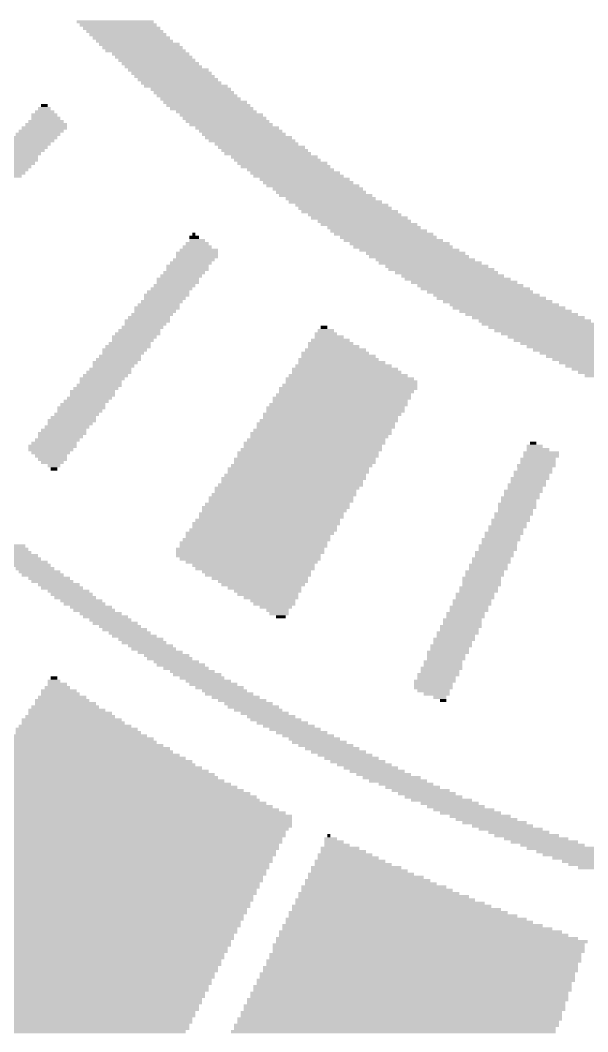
# Model space of a CAD drawing. Extents: x -51 to 50, y -27 to 29.
# Drawn here: x 26.37 to 30.11, y -10.6 to -3.95 of the extents above; entities that cross this region are included whole.
import ezdxf

# ---------------------------------------------------------------- set-up
doc = ezdxf.new("R2010")
doc.units = 0
doc.layers.add('201', color=6, linetype='CONTINUOUS')

# ---------------------------------------------------------------- blocks, each defined once
blk = doc.blocks.new('RECT')
blk.add_solid([(-0.5, -0.5), (0.5, -0.5), (-0.5, 0.5), (0.5, 0.5)])

msp = doc.modelspace()

# ---------------------------------------------------------------- block references
at = {"layer": '201', "rotation": 180}
for p, xscale, yscale in [((26.9977, -3.9582), 0.508, 0.0211), ((27.018, -3.9793), 0.508, 0.0211), ((27.0408, -4.0005), 0.508, 0.0213), ((27.0612, -4.0217), 0.508, 0.0211), ((27.0815, -4.0428), 0.508, 0.0211), ((27.1043, -4.064), 0.508, 0.0213), ((27.1247, -4.0852), 0.508, 0.0211), ((27.1564, -4.1063), 0.5309, 0.0211), ((27.178, -4.1275), 0.5283, 0.0213), ((27.1983, -4.1487), 0.5283, 0.0211), ((27.2313, -4.1698), 0.508, 0.0211), ((27.2517, -4.191), 0.508, 0.0213), ((27.272, -4.2122), 0.508, 0.0211), ((27.2948, -4.2333), 0.508, 0.0211), ((27.3152, -4.2545), 0.508, 0.0213), ((27.3469, -4.2757), 0.5309, 0.0211), ((27.3685, -4.2968), 0.5283, 0.0211), ((27.3888, -4.318), 0.5283, 0.0213), ((27.4104, -4.3392), 0.5309, 0.0211), ((27.432, -4.3603), 0.5283, 0.0211), ((27.4638, -4.3815), 0.5512, 0.0213), ((27.4955, -4.4027), 0.5283, 0.0211), ((27.5158, -4.4238), 0.5283, 0.0211), ((27.5374, -4.445), 0.5309, 0.0213), ((27.559, -4.4662), 0.5283, 0.0211), ((26.5316, -4.5297), 0.0838, 0.0211), ((26.5316, -4.5085), 0.0432, 0.0213), ((27.5907, -4.4873), 0.5512, 0.0211), ((27.6111, -4.5085), 0.5512, 0.0213), ((27.6327, -4.5297), 0.5486, 0.0211), ((26.5417, -4.5932), 0.1905, 0.0211), ((26.5316, -4.572), 0.1702, 0.0213), ((26.5328, -4.5508), 0.127, 0.0211), ((27.6644, -4.5508), 0.5309, 0.0211), ((27.6962, -4.572), 0.5486, 0.0213), ((27.7178, -4.5932), 0.5512, 0.0211), ((26.5316, -4.6567), 0.2972, 0.0211), ((26.543, -4.6355), 0.2743, 0.0213), ((26.543, -4.6143), 0.2337, 0.0211), ((27.7381, -4.6143), 0.5512, 0.0211), ((27.7597, -4.6355), 0.5486, 0.0213), ((27.8016, -4.6567), 0.5512, 0.0211), ((26.4681, -4.7202), 0.2972, 0.0211), ((26.4897, -4.699), 0.2946, 0.0213), ((26.5113, -4.6778), 0.2972, 0.0211), ((27.8232, -4.6778), 0.5486, 0.0211), ((27.8448, -4.699), 0.5512, 0.0213), ((27.8752, -4.7202), 0.5715, 0.0211), ((26.4046, -4.7837), 0.2972, 0.0211), ((26.4262, -4.7625), 0.2946, 0.0213), ((26.4478, -4.7413), 0.2972, 0.0211), ((27.8981, -4.7413), 0.5715, 0.0211), ((27.9286, -4.7625), 0.5512, 0.0213), ((27.9616, -4.7837), 0.5715, 0.0211), ((26.3309, -4.8683), 0.3175, 0.0211), ((26.3411, -4.8472), 0.2972, 0.0211), ((26.3627, -4.826), 0.2946, 0.0213), ((26.3843, -4.8048), 0.2972, 0.0211), ((27.9819, -4.8048), 0.5715, 0.0211), ((28.0022, -4.826), 0.5715, 0.0213), ((28.0454, -4.8472), 0.5715, 0.0211), ((28.0657, -4.8683), 0.5715, 0.0211), ((26.2674, -4.9318), 0.3175, 0.0211), ((26.2877, -4.9107), 0.3175, 0.0211), ((26.3106, -4.8895), 0.3175, 0.0213), ((28.0988, -4.8895), 0.5918, 0.0213), ((28.1191, -4.9107), 0.5918, 0.0211), ((28.1521, -4.9318), 0.5715, 0.0211), ((26.2242, -4.9742), 0.3175, 0.0211), ((26.2471, -4.953), 0.3175, 0.0213), ((28.1826, -4.953), 0.5918, 0.0213), ((28.2042, -4.9742), 0.5944, 0.0211), ((28.2461, -4.9953), 0.5918, 0.0211), ((28.2677, -5.0165), 0.5944, 0.0213), ((28.2994, -5.0377), 0.6121, 0.0211), ((28.3312, -5.0588), 0.5944, 0.0211), ((28.3528, -5.08), 0.5918, 0.0213), ((28.3845, -5.1012), 0.6147, 0.0211), ((28.4163, -5.1223), 0.5918, 0.0211), ((28.448, -5.1435), 0.6147, 0.0213), ((28.4899, -5.1647), 0.6121, 0.0211), ((28.5115, -5.1858), 0.6147, 0.0211), ((28.542, -5.207), 0.635, 0.0213), ((28.575, -5.2282), 0.6147, 0.0211), ((28.6055, -5.2493), 0.635, 0.0211), ((28.6385, -5.2705), 0.6147, 0.0213), ((28.669, -5.2917), 0.635, 0.0211), ((28.702, -5.3128), 0.6147, 0.0211), ((28.7325, -5.334), 0.635, 0.0213), ((27.5171, -5.3763), 0.0635, 0.0211), ((27.5374, -5.3975), 0.1041, 0.0213), ((27.5158, -5.3552), 0.0203, 0.0211), ((28.7655, -5.3552), 0.6553, 0.0211), ((28.796, -5.3763), 0.635, 0.0211), ((28.829, -5.3975), 0.6553, 0.0213), ((27.5488, -5.461), 0.254, 0.0213), ((27.5374, -5.4398), 0.1905, 0.0211), ((27.5374, -5.4187), 0.1499, 0.0211), ((28.8709, -5.4187), 0.6579, 0.0211), ((28.8925, -5.4398), 0.6553, 0.0211), ((28.9344, -5.461), 0.6579, 0.0213), ((27.5158, -5.5245), 0.2743, 0.0213), ((27.5374, -5.4822), 0.2769, 0.0211), ((27.5374, -5.5033), 0.2769, 0.0211), ((28.9763, -5.4822), 0.6553, 0.0211), ((28.9979, -5.5033), 0.6579, 0.0211), ((29.0398, -5.5245), 0.6553, 0.0213), ((27.4739, -5.5668), 0.2769, 0.0211), ((27.4739, -5.588), 0.2769, 0.0213), ((27.4955, -5.5457), 0.2743, 0.0211), ((29.0716, -5.5457), 0.6782, 0.0211), ((29.1148, -5.5668), 0.6782, 0.0211), ((29.1452, -5.588), 0.6985, 0.0213), ((27.4104, -5.6515), 0.2769, 0.0213), ((27.432, -5.6303), 0.2743, 0.0211), ((27.4523, -5.6092), 0.2743, 0.0211), ((29.1783, -5.6092), 0.6782, 0.0211), ((29.2202, -5.6303), 0.6756, 0.0211), ((29.2519, -5.6515), 0.6985, 0.0213), ((27.3685, -5.715), 0.2743, 0.0213), ((27.3888, -5.6938), 0.2743, 0.0211), ((27.4104, -5.6727), 0.2769, 0.0211), ((29.2951, -5.6727), 0.6985, 0.0211), ((29.3357, -5.6938), 0.6985, 0.0211), ((29.3688, -5.715), 0.7188, 0.0213), ((27.305, -5.7997), 0.2743, 0.0211), ((27.3368, -5.7573), 0.2972, 0.0211), ((27.3253, -5.7785), 0.2743, 0.0213), ((27.3469, -5.7362), 0.2769, 0.0211), ((29.3992, -5.7362), 0.6985, 0.0211), ((29.4424, -5.7573), 0.6985, 0.0211), ((29.4742, -5.7785), 0.7214, 0.0213), ((29.5161, -5.7997), 0.7188, 0.0211), ((27.2733, -5.842), 0.2972, 0.0213), ((27.2618, -5.8632), 0.2743, 0.0211), ((27.2834, -5.8208), 0.2769, 0.0211), ((29.5593, -5.8208), 0.7188, 0.0211), ((29.591, -5.842), 0.7417, 0.0213), ((29.6329, -5.8632), 0.7391, 0.0211), ((27.2097, -5.9267), 0.2972, 0.0211), ((27.2199, -5.9055), 0.2769, 0.0213), ((27.2415, -5.8843), 0.2743, 0.0211), ((29.6748, -5.8843), 0.7417, 0.0211), ((29.718, -5.9055), 0.7417, 0.0213), ((29.7599, -5.9267), 0.7391, 0.0211), ((27.1564, -5.9902), 0.2769, 0.0211), ((27.178, -5.969), 0.2743, 0.0213), ((27.1983, -5.9478), 0.2743, 0.0211), ((28.3845, -5.9902), 0.1067, 0.0211), ((28.3731, -5.969), 0.0432, 0.0213), ((29.8018, -5.9478), 0.7823, 0.0211), ((29.845, -5.969), 0.7823, 0.0213), ((29.8869, -5.9902), 0.7849, 0.0211), ((27.1247, -6.0325), 0.2946, 0.0213), ((27.1145, -6.0537), 0.2743, 0.0211), ((27.1463, -6.0113), 0.2972, 0.0211), ((28.415, -6.0537), 0.254, 0.0211), ((28.3845, -6.0113), 0.1473, 0.0211), ((28.4061, -6.0325), 0.1905, 0.0213), ((29.9288, -6.0113), 0.7823, 0.0211), ((29.972, -6.0325), 0.7823, 0.0213), ((30.0241, -6.0537), 0.8052, 0.0211), ((27.0612, -6.1172), 0.2946, 0.0211), ((27.0828, -6.096), 0.2972, 0.0213), ((27.0929, -6.0748), 0.2769, 0.0211), ((28.448, -6.1172), 0.4013, 0.0211), ((28.4163, -6.0748), 0.2972, 0.0211), ((28.4366, -6.096), 0.3378, 0.0213), ((30.0673, -6.0748), 0.8052, 0.0211), ((30.1092, -6.096), 0.8026, 0.0213), ((30.1511, -6.1172), 0.8052, 0.0211), ((27.0192, -6.1807), 0.2972, 0.0211), ((27.0294, -6.1595), 0.2769, 0.0213), ((27.051, -6.1383), 0.2743, 0.0211), ((28.4683, -6.1807), 0.5283, 0.0211), ((28.4467, -6.1383), 0.4445, 0.0211), ((28.4683, -6.1595), 0.4877, 0.0213), ((30.2044, -6.1383), 0.8255, 0.0211), ((30.2476, -6.1595), 0.8255, 0.0213), ((30.2997, -6.1807), 0.8484, 0.0211), ((26.9558, -6.2653), 0.2972, 0.0211), ((26.9659, -6.2442), 0.2769, 0.0211), ((26.9977, -6.2018), 0.2946, 0.0211), ((26.9875, -6.223), 0.2743, 0.0213), ((28.5102, -6.2442), 0.6985, 0.0211), ((28.5217, -6.2653), 0.7214, 0.0211), ((28.5013, -6.223), 0.635, 0.0213), ((28.4899, -6.2018), 0.5715, 0.0211), ((30.3416, -6.2018), 0.8458, 0.0211), ((30.3848, -6.223), 0.8458, 0.0213), ((30.4368, -6.2442), 0.8687, 0.0211), ((30.4902, -6.2653), 0.889, 0.0211), ((26.9126, -6.3077), 0.2972, 0.0211), ((26.9024, -6.3288), 0.2769, 0.0211), ((26.9342, -6.2865), 0.2946, 0.0213), ((28.5534, -6.3288), 0.8661, 0.0211), ((28.5433, -6.3077), 0.8458, 0.0211), ((28.5318, -6.2865), 0.7823, 0.0213), ((30.5333, -6.2865), 0.889, 0.0213), ((26.8491, -6.3923), 0.2972, 0.0211), ((26.8707, -6.3712), 0.2946, 0.0211), ((26.8923, -6.35), 0.2972, 0.0213), ((28.5318, -6.3712), 0.9093, 0.0211), ((28.5217, -6.3923), 0.889, 0.0211), ((28.542, -6.35), 0.889, 0.0213), ((26.8072, -6.4558), 0.2946, 0.0211), ((26.8288, -6.4347), 0.2972, 0.0211), ((26.8491, -6.4135), 0.2972, 0.0213), ((28.4899, -6.4347), 0.9119, 0.0211), ((28.4785, -6.4558), 0.889, 0.0211), ((28.5013, -6.4135), 0.889, 0.0213), ((26.7754, -6.4982), 0.3175, 0.0211), ((26.7653, -6.5193), 0.2972, 0.0211), ((26.7856, -6.477), 0.2972, 0.0213), ((28.448, -6.4982), 0.9093, 0.0211), ((28.448, -6.5193), 0.9093, 0.0211), ((28.4683, -6.477), 0.9093, 0.0213), ((26.7119, -6.5828), 0.3175, 0.0211), ((26.7221, -6.5617), 0.2972, 0.0211), ((26.7437, -6.5405), 0.2946, 0.0213), ((28.4048, -6.5828), 0.9093, 0.0211), ((28.4264, -6.5405), 0.9119, 0.0213), ((28.415, -6.5617), 0.889, 0.0211), ((26.6586, -6.6463), 0.2972, 0.0211), ((26.6802, -6.6252), 0.2946, 0.0211), ((26.7018, -6.604), 0.2972, 0.0213), ((28.3629, -6.6463), 0.9119, 0.0211), ((28.3845, -6.604), 0.9093, 0.0213), ((28.3845, -6.6252), 0.9093, 0.0211), ((26.5951, -6.731), 0.2972, 0.0213), ((26.6167, -6.7098), 0.2946, 0.0211), ((26.6484, -6.6675), 0.3175, 0.0213), ((26.6383, -6.6887), 0.2972, 0.0211), ((28.3096, -6.731), 0.9322, 0.0213), ((28.321, -6.7098), 0.9093, 0.0211), ((28.3413, -6.6887), 0.9093, 0.0211), ((28.3528, -6.6675), 0.9322, 0.0213), ((29.7498, -6.731), 0.0432, 0.0213), ((26.5849, -6.7522), 0.3175, 0.0211), ((26.5748, -6.7733), 0.2972, 0.0211), ((26.5735, -6.7945), 0.254, 0.0213), ((28.2677, -6.7945), 0.9296, 0.0213), ((28.2893, -6.7733), 0.9322, 0.0211), ((28.2994, -6.7522), 0.9119, 0.0211), ((29.8018, -6.7945), 0.2337, 0.0213), ((29.7599, -6.7522), 0.1041, 0.0211), ((29.7815, -6.7733), 0.1473, 0.0211), ((26.5748, -6.8157), 0.2108, 0.0211), ((26.5849, -6.8368), 0.1905, 0.0211), ((26.5849, -6.858), 0.1499, 0.0213), ((28.2461, -6.8368), 0.9322, 0.0211), ((28.2461, -6.858), 0.9322, 0.0213), ((28.2677, -6.8157), 0.9296, 0.0211), ((29.7815, -6.8368), 0.2337, 0.0211), ((29.7815, -6.858), 0.2337, 0.0213), ((29.8018, -6.8157), 0.2337, 0.0211), ((26.5951, -6.8792), 0.0838, 0.0211), ((26.5951, -6.9003), 0.0432, 0.0211), ((28.2042, -6.9003), 0.9296, 0.0211), ((28.2042, -6.9215), 0.9296, 0.0213), ((28.2258, -6.8792), 0.9322, 0.0211), ((29.7485, -6.9215), 0.254, 0.0213), ((29.7713, -6.8792), 0.254, 0.0211), ((29.7599, -6.9003), 0.2311, 0.0211), ((28.1724, -6.9638), 0.9525, 0.0211), ((28.1623, -6.985), 0.9322, 0.0213), ((28.1826, -6.9427), 0.9322, 0.0211), ((29.7282, -6.9638), 0.254, 0.0211), ((29.718, -6.985), 0.2337, 0.0213), ((29.7383, -6.9427), 0.2337, 0.0211), ((28.1292, -7.0273), 0.9525, 0.0211), ((28.1191, -7.0485), 0.9322, 0.0213), ((28.1521, -7.0062), 0.9525, 0.0211), ((29.685, -7.0485), 0.254, 0.0213), ((29.7078, -7.0062), 0.254, 0.0211), ((29.6964, -7.0273), 0.2311, 0.0211), ((28.0657, -7.1332), 0.9525, 0.0211), ((28.0886, -7.0908), 0.9525, 0.0211), ((28.0886, -7.112), 0.9525, 0.0213), ((28.1089, -7.0697), 0.9525, 0.0211), ((29.6443, -7.1332), 0.254, 0.0211), ((29.6545, -7.112), 0.2337, 0.0213), ((29.6647, -7.0908), 0.254, 0.0211), ((29.6748, -7.0697), 0.2337, 0.0211), ((28.0251, -7.1967), 0.9525, 0.0211), ((28.0556, -7.1543), 0.9728, 0.0211), ((28.0454, -7.1755), 0.9525, 0.0213), ((29.6215, -7.1967), 0.254, 0.0211), ((29.6443, -7.1543), 0.254, 0.0211), ((29.6329, -7.1755), 0.2311, 0.0213), ((27.9921, -7.2602), 0.9728, 0.0211), ((28.0022, -7.239), 0.9525, 0.0213), ((28.0251, -7.2178), 0.9525, 0.0211), ((29.6012, -7.239), 0.254, 0.0213), ((29.591, -7.2602), 0.2337, 0.0211), ((29.6113, -7.2178), 0.2337, 0.0211), ((27.9502, -7.3237), 0.9754, 0.0211), ((27.9718, -7.3025), 0.9728, 0.0213), ((27.9819, -7.2813), 0.9525, 0.0211), ((29.558, -7.3237), 0.254, 0.0211), ((29.5808, -7.2813), 0.254, 0.0211), ((29.5694, -7.3025), 0.2311, 0.0213), ((27.9083, -7.3872), 0.9728, 0.0211), ((27.9286, -7.366), 0.9728, 0.0213), ((27.9387, -7.3448), 0.9525, 0.0211), ((29.5377, -7.366), 0.254, 0.0213), ((29.5275, -7.3872), 0.2337, 0.0211), ((29.5478, -7.3448), 0.2337, 0.0211), ((26.2674, -7.4083), 0.2769, 0.0211), ((26.2992, -7.4295), 0.254, 0.0213), ((26.3195, -7.4507), 0.254, 0.0211), ((27.8867, -7.4295), 0.9754, 0.0213), ((27.8867, -7.4507), 0.9754, 0.0211), ((27.9083, -7.4083), 0.9728, 0.0211), ((29.4945, -7.4507), 0.254, 0.0211), ((29.5173, -7.4083), 0.254, 0.0211), ((29.5173, -7.4295), 0.254, 0.0213), ((26.3525, -7.4718), 0.2743, 0.0211), ((26.383, -7.493), 0.254, 0.0213), ((26.416, -7.5142), 0.2743, 0.0211), ((27.8752, -7.4718), 0.9525, 0.0211), ((27.8867, -7.493), 0.9296, 0.0213), ((27.8968, -7.5142), 0.8687, 0.0211), ((29.4742, -7.493), 0.254, 0.0213), ((29.4742, -7.5142), 0.254, 0.0211), ((29.4945, -7.4718), 0.254, 0.0211), ((26.4363, -7.5353), 0.2743, 0.0211), ((26.4693, -7.5565), 0.254, 0.0213), ((26.4998, -7.5777), 0.2743, 0.0211), ((26.5214, -7.5988), 0.2769, 0.0211), ((27.9083, -7.5353), 0.8052, 0.0211), ((27.9184, -7.5565), 0.7849, 0.0213), ((27.9286, -7.5777), 0.7188, 0.0211), ((27.9387, -7.5988), 0.6985, 0.0211), ((29.431, -7.5777), 0.254, 0.0211), ((29.431, -7.5988), 0.254, 0.0211), ((29.4538, -7.5353), 0.254, 0.0211), ((29.4538, -7.5565), 0.254, 0.0213), ((26.5633, -7.62), 0.2743, 0.0213), ((26.5849, -7.6412), 0.2769, 0.0211), ((26.6268, -7.6623), 0.2743, 0.0211), ((27.9502, -7.62), 0.635, 0.0213), ((27.9718, -7.6412), 0.5918, 0.0211), ((27.9718, -7.6623), 0.5512, 0.0211), ((29.4107, -7.62), 0.254, 0.0213), ((29.4107, -7.6412), 0.254, 0.0211), ((29.4107, -7.6623), 0.254, 0.0211), ((26.6484, -7.6835), 0.2769, 0.0213), ((26.6903, -7.7047), 0.2743, 0.0211), ((26.7119, -7.7258), 0.2769, 0.0211), ((27.9819, -7.6835), 0.4851, 0.0213), ((28.0022, -7.7047), 0.4445, 0.0211), ((28.0035, -7.7258), 0.4013, 0.0211), ((29.3675, -7.7258), 0.254, 0.0211), ((29.3903, -7.6835), 0.254, 0.0213), ((29.3903, -7.7047), 0.254, 0.0211), ((26.7335, -7.747), 0.2743, 0.0213), ((26.7754, -7.7682), 0.2769, 0.0211), ((26.797, -7.7893), 0.2743, 0.0211), ((28.0238, -7.747), 0.3607, 0.0213), ((28.0353, -7.7682), 0.2972, 0.0211), ((28.0454, -7.7893), 0.2769, 0.0211), ((29.3472, -7.7682), 0.254, 0.0211), ((29.3472, -7.7893), 0.254, 0.0211), ((29.3675, -7.747), 0.254, 0.0213), ((26.8389, -7.8105), 0.2769, 0.0213), ((26.8605, -7.8317), 0.2743, 0.0211), ((26.9024, -7.8528), 0.2769, 0.0211), ((28.0556, -7.8105), 0.2108, 0.0213), ((28.067, -7.8317), 0.1473, 0.0211), ((28.0772, -7.8528), 0.127, 0.0211), ((29.304, -7.8528), 0.254, 0.0211), ((29.3268, -7.8105), 0.254, 0.0213), ((29.3268, -7.8317), 0.254, 0.0211), ((26.9342, -7.874), 0.2946, 0.0213), ((26.9659, -7.8952), 0.2769, 0.0211), ((26.9977, -7.9163), 0.2946, 0.0211), ((28.0886, -7.874), 0.0635, 0.0213), ((29.2837, -7.8952), 0.254, 0.0211), ((29.2837, -7.9163), 0.254, 0.0211), ((29.304, -7.874), 0.254, 0.0213), ((27.0294, -7.9375), 0.2769, 0.0213), ((27.0612, -7.9587), 0.2946, 0.0211), ((27.0929, -7.9798), 0.2769, 0.0211), ((29.2519, -7.9798), 0.2769, 0.0211), ((29.2633, -7.9587), 0.254, 0.0211), ((29.2735, -7.9375), 0.2743, 0.0213), ((27.1247, -8.001), 0.2946, 0.0213), ((27.1666, -8.0222), 0.2972, 0.0211), ((27.1882, -8.0433), 0.2946, 0.0211), ((27.2301, -8.0645), 0.2972, 0.0213), ((29.21, -8.0645), 0.2743, 0.0213), ((29.2303, -8.0222), 0.2743, 0.0211), ((29.2202, -8.0433), 0.254, 0.0211), ((29.2405, -8.001), 0.254, 0.0213), ((27.2517, -8.0857), 0.2946, 0.0211), ((27.2936, -8.1068), 0.2972, 0.0211), ((27.3368, -8.128), 0.2972, 0.0213), ((29.1884, -8.1068), 0.2769, 0.0211), ((29.177, -8.128), 0.254, 0.0213), ((29.1998, -8.0857), 0.254, 0.0211), ((27.3571, -8.1492), 0.2972, 0.0211), ((27.4002, -8.1703), 0.2972, 0.0211), ((27.4307, -8.1915), 0.3175, 0.0213), ((29.1567, -8.1703), 0.254, 0.0211), ((29.1567, -8.1915), 0.254, 0.0213), ((29.177, -8.1492), 0.254, 0.0211), ((27.4638, -8.2127), 0.2972, 0.0211), ((27.5057, -8.2338), 0.2946, 0.0211), ((27.5374, -8.255), 0.3175, 0.0213), ((29.1249, -8.255), 0.2769, 0.0213), ((29.1363, -8.2338), 0.254, 0.0211), ((29.1465, -8.2127), 0.2743, 0.0211), ((26.5951, -8.2973), 0.0838, 0.0211), ((26.6167, -8.3185), 0.127, 0.0213), ((26.5951, -8.2762), 0.0432, 0.0211), ((27.5692, -8.2762), 0.2946, 0.0211), ((27.6111, -8.2973), 0.2972, 0.0211), ((27.6441, -8.3185), 0.3175, 0.0213), ((29.1033, -8.2973), 0.2743, 0.0211), ((29.0932, -8.3185), 0.254, 0.0213), ((29.1135, -8.2762), 0.254, 0.0211), ((26.6268, -8.3608), 0.2337, 0.0211), ((26.637, -8.382), 0.254, 0.0213), ((26.6167, -8.3397), 0.1676, 0.0211), ((27.6847, -8.3397), 0.3175, 0.0211), ((27.7178, -8.3608), 0.2972, 0.0211), ((27.7482, -8.382), 0.3175, 0.0213), ((29.0932, -8.3397), 0.254, 0.0211), ((29.0932, -8.3608), 0.2134, 0.0211), ((29.1148, -8.382), 0.1702, 0.0213), ((26.6484, -8.4243), 0.3581, 0.0211), ((26.67, -8.4455), 0.4013, 0.0213), ((26.6484, -8.4032), 0.3175, 0.0211), ((27.7914, -8.4032), 0.3175, 0.0211), ((27.8346, -8.4243), 0.3175, 0.0211), ((27.8752, -8.4455), 0.3175, 0.0213), ((29.1351, -8.4032), 0.0838, 0.0211), ((29.1567, -8.4243), 0.0406, 0.0211), ((26.7018, -8.5302), 0.5918, 0.0211), ((26.6802, -8.4878), 0.508, 0.0211), ((26.7018, -8.509), 0.5512, 0.0213), ((26.6687, -8.4667), 0.4445, 0.0211), ((27.9083, -8.4667), 0.3378, 0.0211), ((27.9387, -8.4878), 0.3175, 0.0211), ((27.9819, -8.509), 0.3175, 0.0213), ((28.0251, -8.5302), 0.3175, 0.0211), ((26.7335, -8.5937), 0.7417, 0.0211), ((26.7119, -8.5513), 0.6579, 0.0211), ((26.7221, -8.5725), 0.6782, 0.0213), ((28.0556, -8.5513), 0.3378, 0.0211), ((28.0988, -8.5725), 0.3378, 0.0213), ((28.1407, -8.5937), 0.3404, 0.0211), ((26.764, -8.6572), 0.889, 0.0211), ((26.7551, -8.636), 0.8255, 0.0213), ((26.7437, -8.6148), 0.8026, 0.0211), ((28.1826, -8.6148), 0.3378, 0.0211), ((28.2258, -8.636), 0.3378, 0.0213), ((28.2677, -8.6572), 0.3404, 0.0211), ((26.797, -8.7207), 1.0363, 0.0211), ((26.7754, -8.6783), 0.9525, 0.0211), ((26.7856, -8.6995), 0.9728, 0.0213), ((28.3096, -8.6783), 0.3378, 0.0211), ((28.3413, -8.6995), 0.3607, 0.0213), ((28.3845, -8.7207), 0.3607, 0.0211), ((26.8288, -8.7842), 1.1862, 0.0211), ((26.8173, -8.763), 1.1227, 0.0213), ((26.8072, -8.7418), 1.1024, 0.0211), ((28.4264, -8.7418), 0.3581, 0.0211), ((28.4683, -8.763), 0.3607, 0.0213), ((28.5115, -8.7842), 0.3607, 0.0211), ((26.8592, -8.8477), 1.3335, 0.0211), ((26.8389, -8.8053), 1.2471, 0.0211), ((26.8605, -8.8265), 1.2903, 0.0213), ((28.5534, -8.8053), 0.3581, 0.0211), ((28.5953, -8.8265), 0.3607, 0.0213), ((28.6385, -8.8477), 0.3607, 0.0211), ((26.9024, -8.9112), 1.5011, 0.0211), ((26.8707, -8.8688), 1.397, 0.0211), ((26.8923, -8.89), 1.4402, 0.0213), ((28.6804, -8.8688), 0.3581, 0.0211), ((28.7223, -8.89), 0.3607, 0.0213), ((28.7655, -8.9112), 0.3607, 0.0211), ((26.9456, -8.9958), 1.7145, 0.0211), ((26.9342, -8.9747), 1.651, 0.0211), ((26.9024, -8.9323), 1.5469, 0.0211), ((26.9227, -8.9535), 1.5875, 0.0213), ((28.8188, -8.9323), 0.381, 0.0211), ((28.8595, -8.9535), 0.381, 0.0213), ((28.9128, -8.9747), 0.3607, 0.0211), ((28.956, -8.9958), 0.3607, 0.0211), ((26.9875, -9.0593), 1.8847, 0.0211), ((26.9761, -9.0382), 1.8212, 0.0211), ((26.9659, -9.017), 1.7551, 0.0213), ((29.0093, -9.017), 0.381, 0.0213), ((29.05, -9.0382), 0.381, 0.0211), ((29.0932, -9.0593), 0.381, 0.0211), ((27.018, -9.1228), 2.032, 0.0211), ((27.0091, -9.1017), 1.9685, 0.0211), ((26.9977, -9.0805), 1.905, 0.0213), ((29.1465, -9.0805), 0.4013, 0.0213), ((29.1998, -9.1017), 0.381, 0.0211), ((29.2405, -9.1228), 0.381, 0.0211), ((27.0612, -9.1863), 2.1996, 0.0211), ((27.051, -9.1652), 2.1387, 0.0211), ((27.0396, -9.144), 2.0752, 0.0213), ((29.2938, -9.144), 0.4013, 0.0213), ((29.337, -9.1652), 0.4013, 0.0211), ((29.4005, -9.1863), 0.4013, 0.0211), ((27.0396, -9.2498), 2.2428, 0.0211), ((27.0497, -9.2287), 2.2225, 0.0211), ((27.0612, -9.2075), 2.1996, 0.0213), ((29.4424, -9.2075), 0.4039, 0.0213), ((29.4958, -9.2287), 0.4242, 0.0211), ((29.5478, -9.2498), 0.4013, 0.0211), ((26.9977, -9.3133), 2.2454, 0.0211), ((27.0091, -9.2922), 2.2225, 0.0211), ((27.0294, -9.271), 2.2225, 0.0213), ((28.4048, -9.3133), 0.0203, 0.0211), ((29.6012, -9.271), 0.4216, 0.0213), ((29.6545, -9.2922), 0.4013, 0.0211), ((29.7066, -9.3133), 0.4242, 0.0211), ((26.9558, -9.3768), 2.2428, 0.0211), ((26.9761, -9.3557), 2.2428, 0.0211), ((26.9862, -9.3345), 2.2225, 0.0213), ((28.4378, -9.3557), 0.127, 0.0211), ((28.4163, -9.3345), 0.0838, 0.0213), ((28.4582, -9.3768), 0.1676, 0.0211), ((29.7701, -9.3345), 0.4242, 0.0213), ((29.8234, -9.3557), 0.4445, 0.0211), ((29.8768, -9.3768), 0.4242, 0.0211), ((26.924, -9.4403), 2.2657, 0.0211), ((26.9126, -9.4615), 2.2428, 0.0213), ((26.9342, -9.4192), 2.2454, 0.0211), ((26.9558, -9.398), 2.2428, 0.0213), ((28.5115, -9.4403), 0.3607, 0.0211), ((28.5318, -9.4615), 0.4013, 0.0213), ((28.4785, -9.398), 0.254, 0.0213), ((28.5001, -9.4192), 0.2972, 0.0211), ((29.9301, -9.398), 0.4445, 0.0213), ((29.9936, -9.4192), 0.4445, 0.0211), ((30.0457, -9.4403), 0.4674, 0.0211), ((30.1092, -9.4615), 0.4674, 0.0213), ((26.8808, -9.5038), 2.2657, 0.0211), ((26.8808, -9.525), 2.2657, 0.0213), ((26.9024, -9.4827), 2.2631, 0.0211), ((28.5852, -9.525), 0.5944, 0.0213), ((28.5648, -9.5038), 0.508, 0.0211), ((28.5433, -9.4827), 0.4648, 0.0211), ((30.1727, -9.4827), 0.4674, 0.0211), ((30.226, -9.5038), 0.4877, 0.0211), ((30.2895, -9.525), 0.4877, 0.0213), ((26.8503, -9.5673), 2.286, 0.0211), ((26.8389, -9.5885), 2.2631, 0.0213), ((26.8605, -9.5462), 2.2657, 0.0211), ((28.6169, -9.5673), 0.6985, 0.0211), ((28.6487, -9.5885), 0.762, 0.0213), ((28.6055, -9.5462), 0.635, 0.0211), ((26.8072, -9.6308), 2.286, 0.0211), ((26.8072, -9.652), 2.286, 0.0213), ((26.8275, -9.6097), 2.286, 0.0211), ((28.7007, -9.652), 0.9525, 0.0213), ((28.6804, -9.6308), 0.8661, 0.0211), ((28.6601, -9.6097), 0.8255, 0.0211), ((26.7754, -9.6943), 2.3089, 0.0211), ((26.764, -9.7155), 2.286, 0.0213), ((26.7868, -9.6732), 2.286, 0.0211), ((28.7655, -9.7155), 1.1227, 0.0213), ((28.7338, -9.6943), 1.0592, 0.0211), ((28.7223, -9.6732), 0.9957, 0.0211), ((26.7335, -9.7578), 2.3063, 0.0211), ((26.7335, -9.779), 2.3063, 0.0213), ((26.7538, -9.7367), 2.3063, 0.0211), ((28.8176, -9.779), 1.3132, 0.0213), ((28.8074, -9.7578), 1.2471, 0.0211), ((28.7757, -9.7367), 1.1836, 0.0211), ((26.7018, -9.8213), 2.3292, 0.0211), ((26.6903, -9.8425), 2.3063, 0.0213), ((26.7119, -9.8002), 2.3089, 0.0211), ((28.8925, -9.8425), 1.5037, 0.0213), ((28.8608, -9.8213), 1.4402, 0.0211), ((28.8493, -9.8002), 1.3767, 0.0211), ((26.6383, -9.9272), 2.3292, 0.0211), ((26.6586, -9.8848), 2.3292, 0.0211), ((26.6586, -9.906), 2.3292, 0.0213), ((26.6802, -9.8637), 2.3266, 0.0211), ((28.9547, -9.906), 1.7145, 0.0213), ((28.9865, -9.9272), 1.778, 0.0211), ((28.9344, -9.8848), 1.6281, 0.0211), ((28.9141, -9.8637), 1.5875, 0.0211), ((26.6052, -9.9907), 2.3495, 0.0211), ((26.6281, -9.9483), 2.3495, 0.0211), ((26.6167, -9.9695), 2.3266, 0.0213), ((29.0513, -9.9907), 1.9888, 0.0211), ((29.0081, -9.9483), 1.8618, 0.0211), ((29.0297, -9.9695), 1.905, 0.0213), ((26.5646, -10.0542), 2.3495, 0.0211), ((26.5849, -10.0118), 2.3495, 0.0211), ((26.5849, -10.033), 2.3495, 0.0213), ((29.0614, -10.033), 2.0549, 0.0213), ((29.0614, -10.0542), 2.0549, 0.0211), ((29.083, -10.0118), 2.0523, 0.0211), ((26.5316, -10.1177), 2.3698, 0.0211), ((26.5544, -10.0753), 2.3698, 0.0211), ((26.543, -10.0965), 2.347, 0.0213), ((29.0398, -10.0965), 2.0523, 0.0213), ((29.0398, -10.1177), 2.0523, 0.0211), ((29.0614, -10.0753), 2.0549, 0.0211), ((26.4897, -10.1812), 2.3724, 0.0211), ((26.5113, -10.1388), 2.3698, 0.0211), ((26.5113, -10.16), 2.3698, 0.0213), ((29.0081, -10.1812), 2.0752, 0.0211), ((29.0195, -10.16), 2.0523, 0.0213), ((29.0297, -10.1388), 2.0726, 0.0211), ((26.4579, -10.2447), 2.3901, 0.0211), ((26.4795, -10.2023), 2.3927, 0.0211), ((26.4681, -10.2235), 2.3698, 0.0213), ((28.9878, -10.2235), 2.0752, 0.0213), ((28.9878, -10.2447), 2.0752, 0.0211), ((29.0081, -10.2023), 2.0752, 0.0211), ((26.416, -10.3082), 2.3927, 0.0211), ((26.4363, -10.2658), 2.3927, 0.0211), ((26.4363, -10.287), 2.3927, 0.0213), ((28.9547, -10.3082), 2.0955, 0.0211), ((28.9776, -10.2658), 2.0955, 0.0211), ((28.9662, -10.287), 2.0726, 0.0213), ((26.3627, -10.3928), 2.413, 0.0211), ((26.383, -10.3717), 2.413, 0.0211), ((26.4058, -10.3293), 2.413, 0.0211), ((26.3944, -10.3505), 2.3901, 0.0213), ((28.9243, -10.3928), 2.1158, 0.0211), ((28.9344, -10.3505), 2.0955, 0.0213), ((28.9344, -10.3717), 2.0955, 0.0211), ((28.9547, -10.3293), 2.0955, 0.0211), ((26.3322, -10.4563), 2.4333, 0.0211), ((26.3423, -10.4352), 2.413, 0.0211), ((26.3627, -10.414), 2.413, 0.0213), ((28.9027, -10.4352), 2.1184, 0.0211), ((28.9027, -10.4563), 2.1184, 0.0211), ((28.9141, -10.414), 2.0955, 0.0213), ((26.289, -10.5198), 2.4333, 0.0211), ((26.3093, -10.4987), 2.4333, 0.0211), ((26.3208, -10.4775), 2.4105, 0.0213), ((28.8709, -10.5198), 2.1361, 0.0211), ((28.8811, -10.4775), 2.1158, 0.0213), ((28.8811, -10.4987), 2.1158, 0.0211), ((26.2573, -10.5833), 2.4562, 0.0211), ((26.2674, -10.5622), 2.4359, 0.0211), ((26.289, -10.541), 2.4333, 0.0213), ((28.8493, -10.5622), 2.1387, 0.0211), ((28.8392, -10.5833), 2.1184, 0.0211), ((28.8608, -10.541), 2.1158, 0.0213), ((26.2458, -10.6045), 2.4333, 0.0213), ((28.829, -10.6045), 2.1387, 0.0213)]:
    msp.add_blockref('RECT', p, dxfattribs=dict(at, xscale=xscale, yscale=yscale))

doc.saveas('drawing.dxf')
